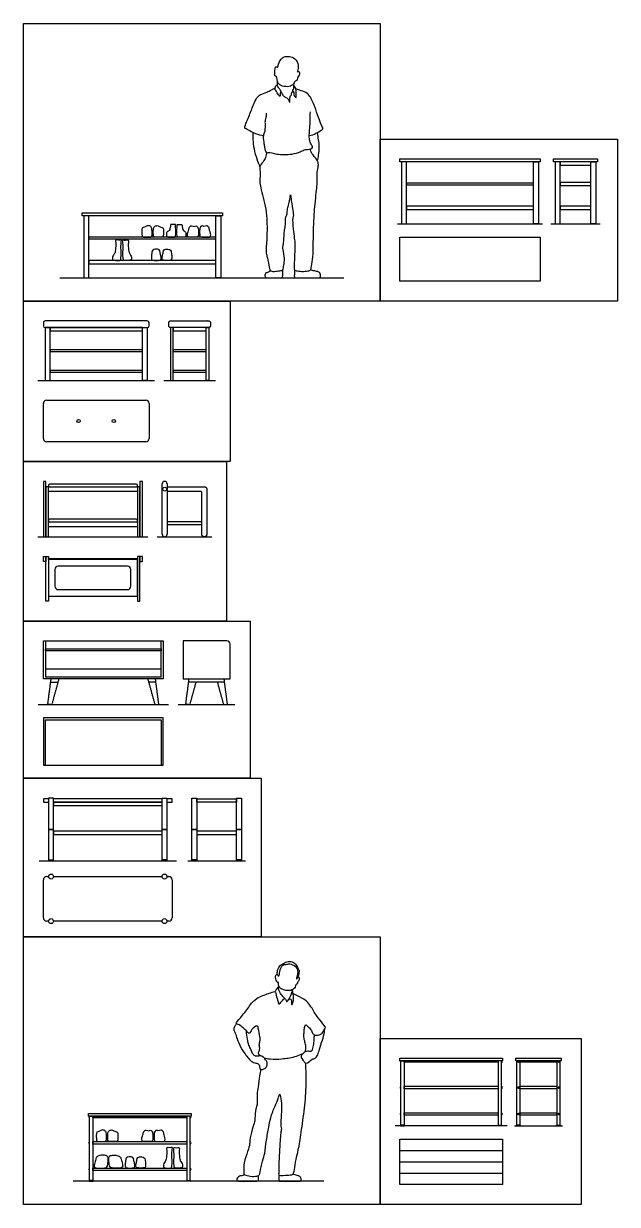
# Model space of a CAD drawing. Header units: millimetres. Extents: x 0.2 to 10.8, y -0.4 to 9.9.
# Drawn here: x 6.24 to 10.81, y 0.07 to 9.15 of the extents above; entities that cross this region are included whole.
import ezdxf

# ---------------------------------------------------------------- set-up
doc = ezdxf.new("R2010")
doc.units = ezdxf.units.MM
for name, color, linetype, true_color in [('AG-DETAIL-DIAGRAM', 7, 'Continuous', 0xccff66), ('AG-DETAILS', 7, 'Continuous', 0x66ffff), ('AG-DIAGRAM', 7, 'Continuous', 0xfecc66), ('AG-FURNITURE', 7, 'Continuous', 0x66ccff), ('AG-OBJECTS', 7, 'Continuous', 0xcc66ff), ('AG-PEOPLE', 7, 'Continuous', 0xfc6666), ('X-VPRT', 6, 'Continuous', 0xff00ff)]:
    doc.layers.add(name, color=color, linetype=linetype, true_color=true_color)

msp = doc.modelspace()

# ---------------------------------------------------------------- linework, layer by layer
at = {"layer": 'AG-DETAIL-DIAGRAM'}
for centre, start, end in [((6.5024, 4.95), 90, 180), ((7.0358, 4.95), 0, 90), ((6.5024, 4.8199), 180, 270), ((7.0358, 4.8199), 270, 0)]:
    msp.add_arc(centre, 0.0254, start, end, dxfattribs=at)
for points in [[(6.477, 4.95), (6.477, 4.8849), (6.477, 4.8199)], [(7.0358, 4.9754), (6.7691, 4.9754), (6.5024, 4.9754)], [(7.0612, 4.8199), (7.0612, 4.8849), (7.0612, 4.95)], [(6.5024, 4.7945), (6.7691, 4.7945), (7.0358, 4.7945)]]:
    msp.add_open_spline(points, degree=2, dxfattribs=at)
at = {"layer": 'AG-DETAILS'}
for points in [[(6.3881, 5.2009), (6.4071, 5.2009), (6.4071, 5.6263), (6.3881, 5.6263)], [(7.131, 5.2009), (7.1501, 5.2009), (7.1501, 5.6263), (7.131, 5.6263)]]:
    msp.add_lwpolyline(points, close=True, dxfattribs=at)
for points in [[(6.404, 4.4008), (7.2942, 4.4008)], [(6.404, 4.1849), (7.2942, 4.1849)], [(9.1313, 0.4824), (9.9213, 0.4824)], [(9.1313, 0.3949), (9.9213, 0.3949)], [(9.1313, 0.3074), (9.9213, 0.3074)]]:
    msp.add_lwpolyline(points, dxfattribs=at)
for centre, radius in [((6.659, 6.0911), 0.0127), ((6.93, 6.0911), 0.0127), ((10.043, 1.1661), 0.00635), ((10.3528, 1.1661), 0.00635), ((10.043, 0.9661), 0.00635), ((10.3528, 0.9661), 0.00635), ((10.043, 0.7629), 0.00635), ((10.3528, 0.7629), 0.00635)]:
    msp.add_circle(centre, radius, dxfattribs=at)
for centre, start, end in [((6.4362, 5.5962), 90, 180), ((7.102, 5.5962), 0, 90), ((6.4362, 5.3264), 90, 180), ((7.102, 5.3264), 0, 90)]:
    msp.add_arc(centre, 0.01, start, end, dxfattribs=at)
for points in [[(6.4262, 5.5962), (6.4262, 5.5911), (6.4262, 5.5861)], [(7.102, 5.6062), (6.7691, 5.6062), (6.4362, 5.6062)], [(7.112, 5.5861), (7.112, 5.5911), (7.112, 5.5962)], [(6.4262, 5.3264), (6.4262, 5.3214), (6.4262, 5.3164)], [(7.102, 5.3365), (6.7691, 5.3365), (6.4362, 5.3365)], [(7.112, 5.3164), (7.112, 5.3214), (7.112, 5.3264)]]:
    msp.add_open_spline(points, degree=2, dxfattribs=at)
at = {"layer": 'AG-DIAGRAM'}
for p, q in [((6.5151, 7.1909), (8.6995, 7.1909)), ((8.5471, 0.2453), (6.6167, 0.2453))]:
    msp.add_line(p, q, dxfattribs=at)
for points in [[(9.1125, 7.6071), (10.2301, 7.6071)], [(10.2924, 7.6071), (10.6734, 7.6071)], [(6.3453, 6.4035), (7.2437, 6.4035)], [(7.3148, 6.4035), (7.7118, 6.4035)], [(6.3455, 5.2009), (7.1927, 5.2009)], [(7.2642, 5.2009), (7.6837, 5.2009)], [(6.3471, 3.9105), (7.3511, 3.9105)], [(7.4262, 3.9105), (7.862, 3.9105)], [(6.3547, 2.7091), (7.4121, 2.7091)], [(7.5007, 2.7091), (7.9425, 2.7091)], [(9.9581, 0.6708), (9.0945, 0.6708)], [(10.0137, 0.6708), (10.382, 0.6708)]]:
    msp.add_lwpolyline(points, dxfattribs=at)
at = {"layer": 'AG-FURNITURE'}
for p, q in [((7.4625, 4.4008), (7.4625, 4.1087)), ((7.4625, 4.1087), (7.8257, 4.1087)), ((7.7825, 4.0821), (7.5058, 4.0821)), ((6.4659, 2.5885), (7.3009, 2.5885)), ((7.3009, 2.2456), (6.4659, 2.2456))]:
    msp.add_line(p, q, dxfattribs=at)
for points in [[(9.1313, 8.1071), (10.2113, 8.1071), (10.2113, 8.0849), (9.1313, 8.0849)], [(9.144, 7.6071), (9.1821, 7.6071), (9.1821, 8.0849), (9.144, 8.0849)], [(10.1986, 7.6071), (10.1605, 7.6071), (10.1605, 8.0849), (10.1986, 8.0849)], [(10.3129, 8.1071), (10.6529, 8.1071), (10.6529, 8.0849), (10.3129, 8.0849)], [(10.3256, 7.6071), (10.3637, 7.6071), (10.3637, 8.0849), (10.3256, 8.0849)], [(10.3637, 8.0595), (10.6021, 8.0595), (10.6021, 8.0849), (10.3637, 8.0849)], [(10.6402, 7.6071), (10.6021, 7.6071), (10.6021, 8.0849), (10.6402, 8.0849)], [(9.1821, 7.9071), (10.1605, 7.9071), (10.1605, 7.9198), (9.1821, 7.9198)], [(10.3637, 7.9008), (10.6021, 7.9008), (10.6021, 7.9262), (10.3637, 7.9262)], [(9.1821, 7.7166), (10.1605, 7.7166), (10.1605, 7.742), (9.1821, 7.742)], [(10.3637, 7.7166), (10.6021, 7.7166), (10.6021, 7.742), (10.3637, 7.742)], [(6.6863, 7.6909), (7.7663, 7.6909), (7.7663, 7.6687), (6.6863, 7.6687)], [(6.699, 7.1909), (6.7371, 7.1909), (6.7371, 7.6687), (6.699, 7.6687)], [(7.7536, 7.1909), (7.7155, 7.1909), (7.7155, 7.6687), (7.7536, 7.6687)], [(6.7371, 7.4909), (7.7155, 7.4909), (7.7155, 7.5036), (6.7371, 7.5036)], [(9.1313, 7.5055), (10.2113, 7.5055), (10.2113, 7.1655), (9.1313, 7.1655)], [(6.7371, 7.3004), (7.7155, 7.3004), (7.7155, 7.3258), (6.7371, 7.3258)], [(6.4012, 6.4035), (6.4393, 6.4035), (6.4393, 6.8099), (6.4012, 6.8099)], [(6.4393, 6.8099), (6.4393, 6.7845), (7.1497, 6.7845), (7.1497, 6.8099)], [(7.1878, 6.4035), (7.1497, 6.4035), (7.1497, 6.8099), (7.1878, 6.8099)], [(7.3664, 6.4035), (7.3855, 6.4035), (7.3855, 6.8099), (7.3664, 6.8099)], [(7.3855, 6.8099), (7.3855, 6.7845), (7.6412, 6.7845), (7.6412, 6.8099)], [(7.6602, 6.4035), (7.6412, 6.4035), (7.6412, 6.8099), (7.6602, 6.8099)], [(6.4393, 6.6264), (7.1497, 6.6264), (7.1497, 6.6391), (6.4393, 6.6391)], [(7.3855, 6.6264), (7.6412, 6.6264), (7.6412, 6.6391), (7.3855, 6.6391)], [(6.4393, 6.4677), (7.1497, 6.4677), (7.1497, 6.4804), (6.4393, 6.4804)], [(7.3855, 6.4677), (7.6412, 6.4677), (7.6412, 6.4804), (7.3855, 6.4804)], [(6.4071, 5.2009), (6.4262, 5.2009), (6.4262, 5.5861), (6.4071, 5.5861)], [(7.112, 5.5861), (7.112, 5.548), (6.4262, 5.548), (6.4262, 5.5861)], [(7.112, 5.2009), (7.131, 5.2009), (7.131, 5.5861), (7.112, 5.5861)], [(7.112, 5.3164), (7.112, 5.2783), (6.4262, 5.2783), (6.4262, 5.3164)], [(7.6073, 5.2941), (7.6073, 5.3164), (7.3406, 5.3164), (7.3406, 5.2941)], [(6.3881, 5.0104), (6.3881, 5.0485), (6.4071, 5.0485), (6.4071, 5.0104)], [(6.4071, 5.0485), (6.4262, 5.0485), (6.4262, 4.7056), (6.4071, 4.7056)], [(6.4262, 5.0262), (6.4262, 5.0326), (7.112, 5.0326), (7.112, 5.0262)], [(6.4262, 4.7437), (7.112, 4.7437), (7.112, 5.0262), (6.4262, 5.0262)], [(7.131, 5.0485), (7.112, 5.0485), (7.112, 4.7056), (7.131, 4.7056)], [(7.1501, 5.0104), (7.1501, 5.0485), (7.131, 5.0485), (7.131, 5.0104)], [(7.3101, 4.4008), (7.3101, 4.1087), (7.2942, 4.1087), (6.404, 4.1087), (6.3881, 4.1087), (6.3881, 4.4008), (6.404, 4.4008), (6.404, 4.1245), (7.2942, 4.1245), (7.2942, 4.4008)], [(6.404, 4.3246), (6.404, 4.3404), (7.2942, 4.3404), (7.2942, 4.3246)], [(7.3101, 3.4457), (7.3101, 3.8089), (7.2942, 3.8089), (6.404, 3.8089), (6.3881, 3.8089), (6.3881, 3.4457), (6.404, 3.4457), (6.404, 3.7931), (7.2942, 3.7931), (7.2942, 3.4457)], [(6.4278, 2.9504), (6.4659, 2.9504), (6.4659, 3.1917), (6.4278, 3.1917)], [(7.339, 2.9504), (7.3009, 2.9504), (7.3009, 3.1917), (7.339, 3.1917)], [(7.5692, 2.9504), (7.5311, 2.9504), (7.5311, 3.1917), (7.5692, 3.1917)], [(7.5692, 3.16), (7.5692, 3.1854), (7.874, 3.1854), (7.874, 3.16)], [(7.9121, 2.9504), (7.874, 2.9504), (7.874, 3.1917), (7.9121, 3.1917)], [(6.4659, 3.16), (6.4659, 3.1346), (7.3009, 3.1346), (7.3009, 3.16)], [(6.4278, 2.7091), (6.4659, 2.7091), (6.4659, 2.9504), (6.4278, 2.9504)], [(6.4659, 2.9377), (6.4659, 2.9123), (7.3009, 2.9123), (7.3009, 2.9377)], [(7.339, 2.7091), (7.3009, 2.7091), (7.3009, 2.9504), (7.339, 2.9504)], [(7.5692, 2.7091), (7.5311, 2.7091), (7.5311, 2.9504), (7.5692, 2.9504)], [(7.5692, 2.9377), (7.5692, 2.9123), (7.874, 2.9123), (7.874, 2.9377)], [(7.9121, 2.7091), (7.874, 2.7091), (7.874, 2.9504), (7.9121, 2.9504)], [(9.1313, 1.1915), (9.9213, 1.1915), (9.9213, 1.1725), (9.1313, 1.1725)], [(10.0229, 1.1915), (10.3729, 1.1915), (10.3729, 1.1725), (10.0229, 1.1725)], [(9.1387, 1.1725), (9.1641, 1.1725), (9.1641, 0.6772), (9.1387, 0.6772)], [(9.8885, 1.1598), (9.1641, 1.1598), (9.1641, 1.1725), (9.8885, 1.1725)], [(9.9139, 1.1725), (9.8885, 1.1725), (9.8885, 0.6772), (9.9139, 0.6772)], [(10.0303, 1.1725), (10.0557, 1.1725), (10.0557, 0.6772), (10.0303, 0.6772)], [(10.3401, 1.1598), (10.0557, 1.1598), (10.0557, 1.1725), (10.3401, 1.1725)], [(10.3655, 1.1725), (10.3401, 1.1725), (10.3401, 0.6772), (10.3655, 0.6772)], [(9.8885, 0.9566), (9.1641, 0.9566), (9.1641, 0.9756), (9.8885, 0.9756)], [(10.3401, 0.9566), (10.0557, 0.9566), (10.0557, 0.9756), (10.3401, 0.9756)], [(6.7359, 0.766), (7.5259, 0.766), (7.5259, 0.747), (6.7359, 0.747)], [(6.7433, 0.747), (6.7687, 0.747), (6.7687, 0.2517), (6.7433, 0.2517)], [(7.493, 0.7343), (6.7687, 0.7343), (6.7687, 0.747), (7.493, 0.747)], [(7.5184, 0.747), (7.493, 0.747), (7.493, 0.2517), (7.5184, 0.2517)], [(9.8885, 0.7534), (9.1641, 0.7534), (9.1641, 0.7724), (9.8885, 0.7724)], [(10.3401, 0.7534), (10.0557, 0.7534), (10.0557, 0.7724), (10.3401, 0.7724)], [(9.1356, 0.6708), (9.1673, 0.6708), (9.1673, 0.6772), (9.1356, 0.6772)], [(9.917, 0.6708), (9.8853, 0.6708), (9.8853, 0.6772), (9.917, 0.6772)], [(10.0272, 0.6708), (10.0589, 0.6708), (10.0589, 0.6772), (10.0272, 0.6772)], [(10.3686, 0.6708), (10.3369, 0.6708), (10.3369, 0.6772), (10.3686, 0.6772)], [(7.493, 0.5311), (6.7687, 0.5311), (6.7687, 0.5501), (7.493, 0.5501)], [(9.1313, 0.5699), (9.9213, 0.5699), (9.9213, 0.2199), (9.1313, 0.2199)], [(7.493, 0.3279), (6.7687, 0.3279), (6.7687, 0.3469), (7.493, 0.3469)], [(6.7401, 0.2453), (6.7719, 0.2453), (6.7719, 0.2517), (6.7401, 0.2517)], [(7.5216, 0.2453), (7.4898, 0.2453), (7.4898, 0.2517), (7.5216, 0.2517)]]:
    msp.add_lwpolyline(points, close=True, dxfattribs=at)
for points in [[(6.4262, 4.7437), (7.112, 4.7437)], [(6.4441, 4.0821), (6.4997, 4.0821)], [(7.2542, 4.0821), (7.1985, 4.0821)], [(6.404, 3.4457), (7.2942, 3.4457)], [(6.4278, 3.1854), (6.3881, 3.1854), (6.3881, 3.16), (6.4278, 3.16)], [(7.3009, 3.1854), (6.4659, 3.1854)], [(7.339, 3.16), (7.3787, 3.16), (7.3787, 3.1854), (7.339, 3.1854)], [(6.4659, 3.16), (7.3009, 3.16)], [(6.4278, 2.7169), (6.4659, 2.7169)], [(7.339, 2.7169), (7.3009, 2.7169)], [(7.5692, 2.7169), (7.5311, 2.7169)], [(7.9121, 2.7169), (7.874, 2.7169)]]:
    msp.add_lwpolyline(points, dxfattribs=at)
for centre, radius in [((7.3215, 5.5671), 0.0143), ((6.4469, 2.5885), 0.0191), ((7.3199, 2.5885), 0.0191), ((6.4469, 2.2456), 0.0191), ((7.3199, 2.2456), 0.0191)]:
    msp.add_circle(centre, radius, dxfattribs=at)
for centre, radius, start, end in [((6.4012, 6.8476), 0.0131, 90, 180), ((6.4012, 6.8231), 0.0131, 180, 270), ((7.1878, 6.8476), 0.0131, 0, 90), ((7.1878, 6.8231), 0.0131, 270, 0), ((6.4135, 6.2257), 0.0254, 90, 180), ((7.1755, 6.2257), 0.0254, 0, 90), ((6.4135, 5.9565), 0.0254, 180, 270), ((7.1755, 5.9565), 0.0254, 270, 0), ((7.3215, 5.6073), 0.0191, 90, 180), ((7.3215, 5.6073), 0.0191, 0, 90), ((7.3215, 5.2199), 0.0191, 180, 270), ((7.3215, 5.2199), 0.0191, 270, 0), ((7.8003, 4.3754), 0.0254, 0, 90), ((6.4293, 3.9173), 0.00675, 172.55225, 270), ((6.4472, 3.9173), 0.00675, 270, 344.57184), ((7.251, 3.9173), 0.00675, 195.42816, 270), ((7.2689, 3.9173), 0.00675, 270, 7.44775), ((7.491, 3.9173), 0.00675, 172.55225, 270), ((7.5089, 3.9173), 0.00675, 270, 344.57184), ((7.7794, 3.9173), 0.00675, 195.42816, 270), ((7.7972, 3.9173), 0.00675, 270, 7.44775), ((6.4135, 2.5631), 0.0254, 90, 180), ((7.3533, 2.5631), 0.0254, 360, 90), ((6.4135, 2.271), 0.0254, 180, 270), ((7.3533, 2.271), 0.0254, 270, 360), ((9.1387, 1.1661), 0.00635, 90, 270), ((9.9139, 1.1661), 0.00635, 270, 90), ((9.1387, 0.9661), 0.00635, 90, 270), ((9.9139, 0.9661), 0.00635, 270, 90), ((6.7433, 0.7406), 0.00635, 90, 270), ((7.5184, 0.7406), 0.00635, 270, 90), ((9.1387, 0.7629), 0.00635, 90, 270), ((9.9139, 0.7629), 0.00635, 270, 90), ((6.7433, 0.5406), 0.00635, 90, 270), ((7.5184, 0.5406), 0.00635, 270, 90), ((6.7433, 0.3374), 0.00635, 90, 270), ((7.5184, 0.3374), 0.00635, 270, 90)]:
    msp.add_arc(centre, radius, start, end, dxfattribs=at)
for points in [[(6.3881, 6.8476), (6.3881, 6.8353), (6.3881, 6.8231)], [(7.1878, 6.8607), (6.7945, 6.8607), (6.4012, 6.8607)], [(6.4012, 6.8099), (6.7945, 6.8099), (7.1878, 6.8099)], [(7.2009, 6.8231), (7.2009, 6.8353), (7.2009, 6.8476)], [(6.3881, 5.9565), (6.3881, 6.0911), (6.3881, 6.2257)], [(6.4135, 6.2511), (6.7945, 6.2511), (7.1755, 6.2511)], [(7.2009, 6.2257), (7.2009, 6.0911), (7.2009, 5.9565)], [(7.1755, 5.9311), (6.7945, 5.9311), (6.4135, 5.9311)], [(7.3025, 5.2199), (7.3025, 5.4136), (7.3025, 5.6073)], [(7.3406, 5.6073), (7.3406, 5.4136), (7.3406, 5.2199)], [(7.8003, 4.4008), (7.6314, 4.4008), (7.4625, 4.4008)], [(7.8257, 4.1087), (7.8257, 4.242), (7.8257, 4.3754)], [(6.4226, 3.9182), (6.4351, 4.0134), (6.4475, 4.1087)], [(6.507, 4.1087), (6.4803, 4.0121), (6.4537, 3.9155)], [(7.1912, 4.1087), (7.2179, 4.0121), (7.2445, 3.9155)], [(7.2756, 3.9182), (7.2631, 4.0134), (7.2507, 4.1087)], [(7.4843, 3.9182), (7.4968, 4.0134), (7.5092, 4.1087)], [(7.8039, 3.9182), (7.7915, 4.0134), (7.779, 4.1087)], [(7.5614, 4.0821), (7.5384, 3.9988), (7.5154, 3.9155)], [(7.7269, 4.0821), (7.7499, 3.9988), (7.7729, 3.9155)], [(6.4472, 3.9105), (6.4382, 3.9105), (6.4293, 3.9105)], [(7.251, 3.9105), (7.26, 3.9105), (7.2689, 3.9105)], [(7.5089, 3.9105), (7.5, 3.9105), (7.491, 3.9105)], [(7.7794, 3.9105), (7.7883, 3.9105), (7.7972, 3.9105)], [(6.3881, 2.271), (6.3881, 2.417), (6.3881, 2.5631)], [(6.4135, 2.5885), (6.4207, 2.5885), (6.4278, 2.5885)], [(7.339, 2.5885), (7.3461, 2.5885), (7.3533, 2.5885)], [(7.3787, 2.5631), (7.3787, 2.417), (7.3787, 2.271)], [(6.4278, 2.2456), (6.4207, 2.2456), (6.4135, 2.2456)], [(7.3533, 2.2456), (7.3461, 2.2456), (7.339, 2.2456)]]:
    msp.add_open_spline(points, degree=2, dxfattribs=at)
for points, weights, knots in [([(7.3533, 6.8231), (7.3533, 6.8099), (7.3664, 6.8099), (7.5133, 6.8099), (7.6602, 6.8099), (7.6733, 6.8099), (7.6733, 6.8231), (7.6733, 6.8353), (7.6733, 6.8476), (7.6733, 6.8607), (7.6602, 6.8607), (7.5133, 6.8607), (7.3664, 6.8607), (7.3533, 6.8607), (7.3533, 6.8476), (7.3533, 6.8353), (7.3533, 6.8231)], [1, 0.707106781187, 1, 1, 1, 0.707106781187, 1, 1, 1, 0.707106781187, 1, 1, 1, 0.707106781187, 1, 1, 1], [0, 0, 0, 0.067613, 0.067613, 2.606538, 2.606538, 2.674151, 2.674151, 2.75473, 2.75473, 2.822343, 2.822343, 5.361268, 5.361268, 5.428881, 5.428881, 5.50946, 5.50946, 5.50946]), ([(7.3406, 5.5861), (7.4835, 5.5861), (7.6263, 5.5861), (7.6454, 5.5861), (7.6454, 5.5671), (7.6454, 5.384), (7.6454, 5.2199), (7.6454, 5.2009), (7.6263, 5.2009), (7.6073, 5.2009), (7.6073, 5.2199), (7.6073, 5.3744), (7.6073, 5.548), (7.4739, 5.548), (7.3406, 5.548)], [1, 1, 1, 0.707106781187, 1, 1, 1, 0.707106781187, 1, 0.707106781187, 1, 1, 1, 1, 1], [4.64393, 4.64393, 4.64393, 5.58143, 5.58143, 5.679605, 5.679605, 6.881133, 6.881133, 6.979308, 6.979308, 7.077483, 7.077483, 8.216511, 8.216511, 9.091511, 9.091511, 9.091511])]:
    msp.add_rational_spline(points, weights, degree=2, knots=knots, dxfattribs=at)
at = {"layer": 'AG-OBJECTS'}
for points, knots in [([(7.1893, 7.5038), (7.1809, 7.5036), (7.1629, 7.5031), (7.1481, 7.5065), (7.1462, 7.527), (7.1432, 7.5806), (7.1665, 7.5807), (7.1868, 7.5957), (7.2137, 7.5917), (7.2253, 7.5701), (7.2237, 7.5364), (7.2252, 7.5057), (7.2059, 7.5039), (7.196, 7.5039), (7.1893, 7.5038)], [0, 0, 0, 0, 0.297284, 0.49851, 0.7518, 1.149737, 1.387087, 1.671774, 1.95008, 2.216331, 2.557422, 2.85254, 3.070561, 3.310923, 3.310923, 3.310923, 3.310923]), ([(7.2689, 7.5038), (7.2773, 7.5036), (7.2953, 7.5031), (7.3101, 7.5065), (7.312, 7.527), (7.315, 7.5806), (7.2917, 7.5807), (7.2714, 7.5957), (7.2445, 7.5917), (7.2329, 7.5701), (7.2345, 7.5364), (7.233, 7.5057), (7.2523, 7.5039), (7.2622, 7.5039), (7.2689, 7.5038)], [0, 0, 0, 0, 0.297284, 0.49851, 0.7518, 1.149737, 1.387087, 1.671774, 1.95008, 2.216331, 2.557422, 2.85254, 3.070561, 3.310923, 3.310923, 3.310923, 3.310923]), ([(7.3569, 7.5041), (7.3525, 7.5045), (7.3464, 7.5056), (7.3359, 7.5091), (7.3366, 7.528), (7.3359, 7.5457), (7.3524, 7.5507), (7.3616, 7.5638), (7.3661, 7.5903), (7.3669, 7.6044), (7.3844, 7.6016), (7.407, 7.6048), (7.4037, 7.5881), (7.4072, 7.5648), (7.4074, 7.5256), (7.4043, 7.5075), (7.3977, 7.5049), (7.3795, 7.5038), (7.3632, 7.5036), (7.3569, 7.5041)], [0, 0, 0, 0, 0.189715, 0.359035, 0.599347, 0.830784, 1.047055, 1.274283, 1.574305, 1.762888, 1.989035, 2.238663, 2.431547, 2.718359, 3.08475, 3.315811, 3.450101, 3.694505, 3.969845, 3.969845, 3.969845, 3.969845]), ([(7.4648, 7.5041), (7.4692, 7.5045), (7.4753, 7.5056), (7.4858, 7.5091), (7.4851, 7.528), (7.4858, 7.5457), (7.4693, 7.5507), (7.4601, 7.5638), (7.4556, 7.5903), (7.4548, 7.6044), (7.4373, 7.6016), (7.4147, 7.6048), (7.418, 7.5881), (7.4145, 7.5648), (7.4143, 7.5256), (7.4174, 7.5075), (7.424, 7.5049), (7.4422, 7.5038), (7.4585, 7.5036), (7.4648, 7.5041)], [0, 0, 0, 0, 0.189715, 0.359035, 0.599347, 0.830784, 1.047055, 1.274283, 1.574305, 1.762888, 1.989035, 2.238663, 2.431547, 2.718359, 3.08475, 3.315811, 3.450101, 3.694505, 3.969845, 3.969845, 3.969845, 3.969845]), ([(7.5611, 7.5922), (7.557, 7.5919), (7.549, 7.5827), (7.5294, 7.5964), (7.5076, 7.5821), (7.5064, 7.5545), (7.4956, 7.5359), (7.4972, 7.5117), (7.5007, 7.5056), (7.5183, 7.5031), (7.5803, 7.5032), (7.5801, 7.5193), (7.5839, 7.5561), (7.5774, 7.5828), (7.5656, 7.5926), (7.5611, 7.5922)], [0, 0, 0, 0, 0.208348, 0.462665, 0.726203, 1.019003, 1.290891, 1.562875, 1.695605, 1.937561, 2.376009, 2.604625, 2.932969, 3.235458, 3.465838, 3.465838, 3.465838, 3.465838]), ([(7.6111, 7.5922), (7.6152, 7.5919), (7.6233, 7.5827), (7.6428, 7.5964), (7.6646, 7.5821), (7.6658, 7.5545), (7.6766, 7.5359), (7.675, 7.5117), (7.6715, 7.5056), (7.6539, 7.5031), (7.592, 7.5032), (7.5921, 7.5193), (7.5883, 7.5561), (7.5949, 7.5828), (7.6066, 7.5926), (7.6111, 7.5922)], [0, 0, 0, 0, 0.208348, 0.462665, 0.726203, 1.019003, 1.290891, 1.562875, 1.695605, 1.937561, 2.376009, 2.604625, 2.932969, 3.235458, 3.465838, 3.465838, 3.465838, 3.465838]), ([(6.9241, 7.3293), (6.9196, 7.3321), (6.9204, 7.3426), (6.919, 7.3612), (6.9368, 7.3751), (6.9437, 7.4076), (6.9463, 7.4604), (6.9417, 7.4844), (6.9579, 7.4828), (6.9755, 7.4817), (6.9906, 7.4862), (6.9863, 7.4654), (6.9838, 7.4234), (6.9877, 7.3608), (6.9838, 7.3415), (6.9825, 7.3256), (6.9664, 7.3266), (6.9318, 7.3245), (6.9241, 7.3293)], [0, 0, 0, 0, 0.220321, 0.461746, 0.715289, 1.04477, 1.472819, 1.719324, 1.914559, 2.169182, 2.357923, 2.573721, 2.962165, 3.416976, 3.67417, 3.87105, 4.089755, 4.462537, 4.462537, 4.462537, 4.462537]), ([(7.0623, 7.3293), (7.0668, 7.3321), (7.066, 7.3426), (7.0674, 7.3612), (7.0497, 7.3751), (7.0427, 7.4076), (7.0401, 7.4604), (7.0447, 7.4844), (7.0285, 7.4828), (7.0109, 7.4817), (6.9958, 7.4862), (7.0001, 7.4654), (7.0026, 7.4234), (6.9987, 7.3608), (7.0026, 7.3415), (7.0039, 7.3256), (7.02, 7.3266), (7.0546, 7.3245), (7.0623, 7.3293)], [0, 0, 0, 0, 0.220321, 0.461746, 0.715289, 1.04477, 1.472819, 1.719324, 1.914559, 2.169182, 2.357923, 2.573721, 2.962165, 3.416976, 3.67417, 3.87105, 4.089755, 4.462537, 4.462537, 4.462537, 4.462537]), ([(7.2235, 7.3292), (7.2217, 7.3316), (7.2184, 7.3438), (7.2213, 7.3696), (7.2248, 7.4092), (7.2486, 7.4129), (7.2851, 7.4125), (7.2842, 7.3856), (7.2932, 7.3629), (7.2963, 7.3309), (7.2843, 7.3262), (7.2586, 7.3261), (7.2343, 7.3259), (7.2235, 7.3292)], [0, 0, 0, 0, 0.218717, 0.537251, 0.893321, 1.168593, 1.501415, 1.773895, 2.085069, 2.404451, 2.590412, 2.90156, 3.226921, 3.226921, 3.226921, 3.226921]), ([(7.3726, 7.3292), (7.3744, 7.3316), (7.3777, 7.3438), (7.3748, 7.3696), (7.3713, 7.4092), (7.3475, 7.4129), (7.311, 7.4125), (7.3118, 7.3856), (7.3029, 7.3629), (7.2998, 7.3309), (7.3118, 7.3262), (7.3375, 7.3261), (7.3618, 7.3259), (7.3726, 7.3292)], [0, 0, 0, 0, 0.218717, 0.537251, 0.893321, 1.168593, 1.501415, 1.773895, 2.085069, 2.404451, 2.590412, 2.90156, 3.226921, 3.226921, 3.226921, 3.226921]), ([(6.8384, 0.5501), (6.8301, 0.55), (6.812, 0.5494), (6.7972, 0.5529), (6.7954, 0.5734), (6.7924, 0.6269), (6.8156, 0.627), (6.836, 0.6421), (6.8628, 0.638), (6.8744, 0.6164), (6.8729, 0.5828), (6.8743, 0.5521), (6.855, 0.5502), (6.8452, 0.5502), (6.8384, 0.5501)], [0, 0, 0, 0, 0.297284, 0.49851, 0.7518, 1.149737, 1.387087, 1.671774, 1.95008, 2.216331, 2.557422, 2.85254, 3.070561, 3.310923, 3.310923, 3.310923, 3.310923]), ([(6.9181, 0.5501), (6.9264, 0.55), (6.9444, 0.5494), (6.9593, 0.5529), (6.9611, 0.5734), (6.9641, 0.6269), (6.9408, 0.627), (6.9205, 0.6421), (6.8937, 0.638), (6.8821, 0.6164), (6.8836, 0.5828), (6.8822, 0.5521), (6.9015, 0.5502), (6.9113, 0.5502), (6.9181, 0.5501)], [0, 0, 0, 0, 0.297284, 0.49851, 0.7518, 1.149737, 1.387087, 1.671774, 1.95008, 2.216331, 2.557422, 2.85254, 3.070561, 3.310923, 3.310923, 3.310923, 3.310923]), ([(7.2102, 0.6386), (7.2062, 0.6382), (7.1981, 0.629), (7.1785, 0.6427), (7.1567, 0.6285), (7.1555, 0.6008), (7.1447, 0.5822), (7.1463, 0.558), (7.1498, 0.552), (7.1675, 0.5495), (7.2294, 0.5495), (7.2292, 0.5656), (7.233, 0.6024), (7.2265, 0.6292), (7.2148, 0.639), (7.2102, 0.6386)], [0, 0, 0, 0, 0.208348, 0.462665, 0.726203, 1.019003, 1.290891, 1.562875, 1.695605, 1.937561, 2.376009, 2.604625, 2.932969, 3.235458, 3.465838, 3.465838, 3.465838, 3.465838]), ([(7.2602, 0.6386), (7.2643, 0.6382), (7.2724, 0.629), (7.2919, 0.6427), (7.3137, 0.6285), (7.315, 0.6008), (7.3258, 0.5822), (7.3241, 0.558), (7.3207, 0.552), (7.303, 0.5495), (7.2411, 0.5495), (7.2413, 0.5656), (7.2374, 0.6024), (7.244, 0.6292), (7.2557, 0.639), (7.2602, 0.6386)], [0, 0, 0, 0, 0.208348, 0.462665, 0.726203, 1.019003, 1.290891, 1.562875, 1.695605, 1.937561, 2.376009, 2.604625, 2.932969, 3.235458, 3.465838, 3.465838, 3.465838, 3.465838]), ([(7.3162, 0.3504), (7.3117, 0.3532), (7.3125, 0.3637), (7.3112, 0.3823), (7.3289, 0.3962), (7.3358, 0.4287), (7.3385, 0.4815), (7.3338, 0.5055), (7.35, 0.5038), (7.3676, 0.5028), (7.3827, 0.5073), (7.3785, 0.4865), (7.3759, 0.4445), (7.3798, 0.3819), (7.3759, 0.3626), (7.3746, 0.3467), (7.3585, 0.3477), (7.3239, 0.3455), (7.3162, 0.3504)], [0, 0, 0, 0, 0.220321, 0.461746, 0.715289, 1.04477, 1.472819, 1.719324, 1.914559, 2.169182, 2.357923, 2.573721, 2.962165, 3.416976, 3.67417, 3.87105, 4.089755, 4.462537, 4.462537, 4.462537, 4.462537]), ([(7.4544, 0.3504), (7.4589, 0.3532), (7.4581, 0.3637), (7.4595, 0.3823), (7.4418, 0.3962), (7.4348, 0.4287), (7.4322, 0.4815), (7.4369, 0.5055), (7.4206, 0.5038), (7.403, 0.5028), (7.3879, 0.5073), (7.3922, 0.4865), (7.3948, 0.4445), (7.3908, 0.3819), (7.3947, 0.3626), (7.396, 0.3467), (7.4121, 0.3477), (7.4467, 0.3455), (7.4544, 0.3504)], [0, 0, 0, 0, 0.220321, 0.461746, 0.715289, 1.04477, 1.472819, 1.719324, 1.914559, 2.169182, 2.357923, 2.573721, 2.962165, 3.416976, 3.67417, 3.87105, 4.089755, 4.462537, 4.462537, 4.462537, 4.462537]), ([(6.8327, 0.3469), (6.8215, 0.3469), (6.8046, 0.3459), (6.777, 0.3482), (6.7804, 0.3792), (6.7904, 0.4144), (6.7977, 0.4362), (6.8324, 0.4487), (6.8654, 0.4469), (6.8882, 0.4345), (6.8863, 0.4074), (6.8833, 0.3635), (6.8704, 0.3461), (6.845, 0.347), (6.8327, 0.3469)], [0, 0, 0, 0, 0.314391, 0.579933, 0.850583, 1.204174, 1.470046, 1.803037, 2.136939, 2.402661, 2.690862, 3.070928, 3.317856, 3.661311, 3.661311, 3.661311, 3.661311]), ([(6.9447, 0.3469), (6.9559, 0.3469), (6.9727, 0.3459), (7.0004, 0.3482), (6.9969, 0.3792), (6.987, 0.4144), (6.9796, 0.4362), (6.945, 0.4487), (6.912, 0.4469), (6.8892, 0.4345), (6.891, 0.4074), (6.8941, 0.3635), (6.907, 0.3461), (6.9324, 0.347), (6.9447, 0.3469)], [0, 0, 0, 0, 0.314391, 0.579933, 0.850583, 1.204174, 1.470046, 1.803037, 2.136939, 2.402661, 2.690862, 3.070928, 3.317856, 3.661311, 3.661311, 3.661311, 3.661311]), ([(7.0212, 0.3503), (7.0194, 0.3527), (7.0161, 0.3649), (7.019, 0.3907), (7.0225, 0.4303), (7.0463, 0.434), (7.0828, 0.4336), (7.082, 0.4067), (7.0909, 0.384), (7.094, 0.352), (7.082, 0.3473), (7.0563, 0.3472), (7.032, 0.347), (7.0212, 0.3503)], [0, 0, 0, 0, 0.218717, 0.537251, 0.893321, 1.168593, 1.501415, 1.773895, 2.085069, 2.404451, 2.590412, 2.90156, 3.226921, 3.226921, 3.226921, 3.226921]), ([(7.1703, 0.3503), (7.1721, 0.3527), (7.1754, 0.3649), (7.1725, 0.3907), (7.169, 0.4303), (7.1452, 0.434), (7.1087, 0.4336), (7.1096, 0.4067), (7.1006, 0.384), (7.0975, 0.352), (7.1095, 0.3473), (7.1352, 0.3472), (7.1595, 0.347), (7.1703, 0.3503)], [0, 0, 0, 0, 0.218717, 0.537251, 0.893321, 1.168593, 1.501415, 1.773895, 2.085069, 2.404451, 2.590412, 2.90156, 3.226921, 3.226921, 3.226921, 3.226921])]:
    msp.add_open_spline(points, degree=3, knots=knots, dxfattribs=at)
at = {"layer": 'AG-PEOPLE'}
for points, knots in [([(8.1818, 8.7365), (8.184, 8.736), (8.1847, 8.7154), (8.1979, 8.6787), (8.2287, 8.6652), (8.2798, 8.6568), (8.3149, 8.6797), (8.3238, 8.7077), (8.3338, 8.7037), (8.3437, 8.7167), (8.3444, 8.7364), (8.358, 8.7491), (8.3613, 8.7698), (8.3549, 8.7791), (8.3463, 8.7765), (8.3416, 8.7762), (8.3483, 8.7945), (8.351, 8.8421), (8.3165, 8.8892), (8.2705, 8.8976), (8.2219, 8.8904), (8.1957, 8.838), (8.1927, 8.8106), (8.1873, 8.8113), (8.1816, 8.8158), (8.1702, 8.8125), (8.1702, 8.7858), (8.169, 8.7628), (8.1679, 8.7435), (8.1818, 8.7365)], [0, 0, 0, 0, 0.253656, 0.627697, 0.964788, 1.385768, 1.764364, 2.058015, 2.214074, 2.435526, 2.697813, 2.95136, 3.215628, 3.394966, 3.564081, 3.658701, 3.887064, 4.301331, 4.739766, 5.136307, 5.535774, 5.986118, 6.274447, 6.378277, 6.534362, 6.707842, 6.999637, 7.304821, 7.590939, 7.590939, 7.590939, 7.590939]), ([(8.0808, 8.284), (8.0608, 8.2876), (8.0261, 8.2939), (7.9437, 8.3388), (7.9352, 8.3463), (7.9439, 8.3742), (7.98, 8.4552), (8.0087, 8.5388), (8.0353, 8.5855), (8.0674, 8.6067), (8.1192, 8.6237), (8.1429, 8.6387), (8.1615, 8.6463), (8.1704, 8.6498)], [0, 0, 0, 0, 0.446861, 0.986792, 1.154562, 1.431958, 1.979748, 2.532045, 2.93789, 3.290153, 3.708953, 4.016164, 4.323087, 4.323087, 4.323087, 4.323087]), ([(8.2841, 8.5389), (8.2818, 8.5502), (8.2715, 8.5733), (8.2436, 8.5802), (8.2297, 8.6016), (8.2168, 8.6286), (8.208, 8.6097), (8.2109, 8.5754), (8.1909, 8.6103), (8.1715, 8.6365), (8.1691, 8.654), (8.1781, 8.6674), (8.1829, 8.6743), (8.1895, 8.6776)], [0, 0, 0, 0, 0.33663, 0.629105, 0.926331, 1.192871, 1.406181, 1.677658, 1.964162, 2.312499, 2.538853, 2.761315, 2.966527, 2.966527, 2.966527, 2.966527]), ([(8.2189, 8.6204), (8.2168, 8.6257), (8.2126, 8.636), (8.1964, 8.6556), (8.1883, 8.6685), (8.1898, 8.6775), (8.19, 8.689), (8.1902, 8.7024)], [0, 0, 0, 0, 0.269955, 0.602899, 0.852069, 1.047767, 1.310652, 1.310652, 1.310652, 1.310652]), ([(8.2841, 8.5389), (8.2833, 8.5496), (8.2847, 8.5696), (8.2891, 8.5927), (8.2975, 8.5974), (8.3046, 8.6367), (8.3177, 8.6157), (8.3116, 8.5945), (8.3375, 8.5699), (8.3313, 8.6073), (8.3373, 8.6326), (8.3241, 8.6599), (8.3154, 8.6708)], [0, 0, 0, 0, 0.324609, 0.586931, 0.771723, 1.081707, 1.280296, 1.563152, 1.820576, 2.101001, 2.411411, 2.781926, 2.781926, 2.781926, 2.781926]), ([(8.3052, 8.6257), (8.3063, 8.6291), (8.3083, 8.6361), (8.3157, 8.6491), (8.3155, 8.6711), (8.3151, 8.6812), (8.3146, 8.6864)], [0, 0, 0, 0, 0.1863259, 0.4052434, 0.6710114, 0.8971402, 0.8971402, 0.8971402, 0.8971402]), ([(8.4342, 8.2852), (8.4519, 8.2895), (8.4854, 8.3004), (8.5239, 8.3268), (8.5447, 8.3364), (8.5253, 8.3629), (8.4786, 8.5086), (8.4426, 8.5867), (8.4106, 8.6184), (8.3591, 8.635), (8.3399, 8.642), (8.33, 8.6452)], [0, 0, 0, 0, 0.423283, 0.817182, 1.048548, 1.326716, 2.043483, 2.586911, 2.957003, 3.36949, 3.689439, 3.689439, 3.689439, 3.689439]), ([(8.1022, 8.4569), (8.1028, 8.4492), (8.1044, 8.434), (8.091, 8.3926), (8.0959, 8.3672), (8.091, 8.3043), (8.0745, 8.278), (8.0864, 8.2218), (8.0889, 8.2003), (8.1005, 8.1438), (8.1216, 8.1639), (8.1876, 8.1361), (8.2974, 8.1396), (8.3637, 8.1578), (8.3916, 8.1791), (8.4428, 8.1794), (8.4635, 8.1917), (8.4552, 8.2075), (8.4383, 8.2352), (8.4328, 8.2738), (8.436, 8.3133), (8.4405, 8.3751), (8.4412, 8.4223), (8.442, 8.4539), (8.4423, 8.4693)], [0, 0, 0, 0, 0.275681, 0.640174, 0.944359, 1.385795, 1.71355, 2.124147, 2.430411, 2.814253, 3.036665, 3.503069, 4.118617, 4.584109, 4.918556, 5.324722, 5.572543, 5.784542, 6.112237, 6.466234, 6.829948, 7.27939, 7.677723, 8.067641, 8.067641, 8.067641, 8.067641]), ([(8.0013, 8.3091), (8.0002, 8.2984), (7.9991, 8.2759), (7.9995, 8.2523), (8.0065, 8.18), (8.0303, 8.1062), (8.0454, 8.0656), (8.0537, 8.0459)], [0, 0, 0, 0, 0.325116, 0.605218, 1.085569, 1.599582, 2.058123, 2.058123, 2.058123, 2.058123]), ([(8.4971, 8.0924), (8.5009, 8.1062), (8.5074, 8.1333), (8.5135, 8.2058), (8.5053, 8.2513), (8.5008, 8.2908), (8.4979, 8.31)], [0, 0, 0, 0, 0.374776, 0.85548, 1.252687, 1.68974, 1.68974, 1.68974, 1.68974]), ([(8.1057, 8.1528), (8.1045, 8.1479), (8.1015, 8.138), (8.0998, 8.1152), (8.0803, 8.0841), (8.0462, 8.0465), (8.0599, 8.0087), (8.0516, 7.9327), (8.0598, 7.8848), (8.0807, 7.8066), (8.1024, 7.7197), (8.1097, 7.6183), (8.1089, 7.4933), (8.0993, 7.388), (8.1091, 7.3599), (8.124, 7.2909), (8.1289, 7.2386), (8.1781, 7.2419), (8.2141, 7.2479), (8.232, 7.2501), (8.2396, 7.2926), (8.2464, 7.3387), (8.2312, 7.4074), (8.2305, 7.4317), (8.2395, 7.4641), (8.2391, 7.5332), (8.2551, 7.6255), (8.2501, 7.6583), (8.2655, 7.6758), (8.2631, 7.7142), (8.2751, 7.7515), (8.2852, 7.7913), (8.29, 7.8451), (8.2937, 7.7942), (8.304, 7.7263), (8.3146, 7.6752), (8.3038, 7.6524), (8.309, 7.5672), (8.3187, 7.497), (8.3263, 7.4508), (8.3209, 7.3707), (8.3187, 7.3301), (8.3191, 7.2676), (8.3186, 7.2516), (8.3442, 7.243), (8.3892, 7.2403), (8.43, 7.245), (8.4471, 7.2509), (8.4501, 7.2857), (8.4639, 7.3545), (8.4649, 7.4583), (8.4669, 7.5879), (8.4738, 7.7128), (8.4914, 7.882), (8.4967, 7.9317), (8.4934, 8.0079), (8.5027, 8.0422), (8.5063, 8.0823), (8.4829, 8.1132), (8.4444, 8.1579), (8.4435, 8.1748), (8.4426, 8.1826)], [0, 0, 0, 0, 0.221797, 0.487731, 0.838551, 1.228656, 1.578217, 2.071018, 2.477683, 2.984756, 3.529584, 4.105306, 4.763253, 5.335663, 5.648831, 6.13021, 6.514433, 6.880051, 7.233302, 7.449403, 7.798542, 8.211178, 8.684061, 8.963484, 9.278268, 9.764193, 10.323936, 10.637587, 10.893149, 11.239268, 11.597713, 11.992064, 12.322142, 12.62526, 13.134457, 13.534011, 13.811701, 14.333793, 14.824009, 15.220212, 15.721149, 16.111815, 16.555171, 16.76343, 17.034115, 17.431497, 17.799178, 18.016409, 18.329176, 18.809668, 19.398248, 20.045171, 20.70915, 21.442643, 21.863985, 22.347877, 22.697521, 23.040735, 23.399924, 23.833062, 24.111711, 24.111711, 24.111711, 24.111711]), ([(8.1339, 7.2498), (8.1301, 7.2439), (8.1224, 7.2318), (8.091, 7.2324), (8.0926, 7.1995), (8.1009, 7.1911), (8.1376, 7.1933), (8.2199, 7.1918), (8.2296, 7.1965), (8.2317, 7.2223), (8.23, 7.2422), (8.2284, 7.2531)], [0, 0, 0, 0, 0.262105, 0.535724, 0.793669, 0.973752, 1.300789, 1.845539, 2.000178, 2.273787, 2.603442, 2.603442, 2.603442, 2.603442]), ([(8.322, 7.2527), (8.321, 7.2459), (8.3192, 7.2331), (8.319, 7.2051), (8.3188, 7.1938), (8.343, 7.1911), (8.3895, 7.194), (8.5209, 7.1868), (8.5201, 7.2055), (8.5187, 7.2235), (8.513, 7.2364), (8.4897, 7.2413), (8.4582, 7.2476), (8.4494, 7.2526), (8.4451, 7.255)], [0, 0, 0, 0, 0.260063, 0.562618, 0.731866, 0.972984, 1.402448, 2.03442, 2.219486, 2.462841, 2.664723, 2.938254, 3.264939, 3.484874, 3.484874, 3.484874, 3.484874]), ([(8.196, 1.8221), (8.1938, 1.8251), (8.1928, 1.834), (8.1809, 1.8365), (8.1742, 1.8273), (8.1749, 1.8018), (8.1838, 1.7853), (8.1893, 1.7717), (8.1979, 1.7745), (8.1972, 1.7615), (8.199, 1.7399), (8.224, 1.7173), (8.2821, 1.7064), (8.314, 1.7221), (8.3261, 1.7367), (8.3283, 1.7569), (8.3362, 1.7557), (8.3441, 1.7739), (8.3573, 1.7927), (8.3567, 1.816), (8.35, 1.8173), (8.3447, 1.8168), (8.3409, 1.8053), (8.3369, 1.7986), (8.3339, 1.8082), (8.3435, 1.8278), (8.3471, 1.8637), (8.3338, 1.9004), (8.2832, 1.9209), (8.2685, 1.9122), (8.2391, 1.915), (8.2158, 1.8943), (8.2027, 1.8499), (8.2044, 1.8218), (8.196, 1.8221)], [0, 0, 0, 0, 0.198751, 0.374667, 0.553009, 0.841861, 1.10485, 1.31026, 1.444086, 1.626411, 1.893643, 2.220901, 2.664393, 3.001629, 3.254787, 3.495771, 3.626435, 3.87069, 4.165535, 4.424797, 4.554076, 4.676397, 4.879912, 5.012465, 5.152082, 5.423372, 5.771571, 6.130082, 6.536615, 6.771598, 7.070704, 7.382236, 7.791157, 8.091621, 8.091621, 8.091621, 8.091621]), ([(8.1882, 1.8343), (8.1872, 1.8453), (8.188, 1.8669), (8.2073, 1.9076), (8.2311, 1.9144), (8.259, 1.937), (8.3062, 1.9379), (8.3351, 1.9103), (8.3488, 1.8759), (8.3579, 1.8671), (8.3524, 1.8297), (8.3491, 1.8214), (8.3472, 1.8167)], [0, 0, 0, 0, 0.330253, 0.698956, 0.975575, 1.311886, 1.689036, 2.047028, 2.385145, 2.586402, 2.923808, 3.145995, 3.145995, 3.145995, 3.145995]), ([(8.1972, 1.7384), (8.1885, 1.7316), (8.1762, 1.7127), (8.1704, 1.7059), (8.1832, 1.6625), (8.1962, 1.6198), (8.1966, 1.605), (8.2119, 1.6159), (8.2343, 1.6436), (8.2451, 1.6537), (8.2573, 1.6358), (8.2592, 1.6282), (8.2598, 1.6238)], [-2.637319, -2.637319, -2.637319, -2.637319, -2.308486, -2.146126, -1.770222, -1.370296, -1.200592, -0.990664, -0.633466, -0.445869, -0.20712, 0, 0, 0, 0]), ([(8.2455, 1.6494), (8.2418, 1.6534), (8.2342, 1.6622), (8.2119, 1.6873), (8.1961, 1.7254), (8.1965, 1.7351), (8.1998, 1.7465)], [0, 0, 0, 0, 0.26608, 0.651798, 1.072504, 1.297934, 1.297934, 1.297934, 1.297934]), ([(8.0575, 1.2085), (8.053, 1.2121), (8.0462, 1.2218), (8.0415, 1.2363), (8.0572, 1.2596), (8.0459, 1.2944), (8.0561, 1.3244), (8.0562, 1.3562), (8.0415, 1.4211), (8.0367, 1.4408), (8.0209, 1.4385), (7.9921, 1.4183), (7.9733, 1.3761), (7.9598, 1.3905), (7.9418, 1.4116), (7.898, 1.4486), (7.8705, 1.4563), (7.874, 1.4704), (7.9261, 1.5249), (7.9808, 1.6043), (8.026, 1.6563), (8.1213, 1.6895), (8.1551, 1.7007), (8.1728, 1.7057)], [-2.501217, -2.501217, -2.501217, -2.501217, -2.26303, -2.05107, -1.764244, -1.425852, -1.112591, -0.785553, -0.323253, 0, 0.012262, 0.436472, 0.783286, 0.97718, 1.288028, 1.7301, 2.010906, 2.177898, 2.665514, 3.242083, 3.718676, 4.280667, 4.705581, 4.705581, 4.705581, 4.705581]), ([(8.2598, 1.6238), (8.2617, 1.627), (8.2663, 1.6331), (8.2735, 1.6458), (8.2983, 1.6504), (8.2964, 1.6233), (8.2986, 1.5946), (8.3064, 1.6147), (8.3159, 1.6476), (8.3092, 1.692), (8.3058, 1.7039), (8.304, 1.7098)], [0, 0, 0, 0, 0.191219, 0.409433, 0.648375, 0.929762, 1.189389, 1.379761, 1.731446, 2.111265, 2.356758, 2.356758, 2.356758, 2.356758]), ([(8.2729, 1.642), (8.2797, 1.6519), (8.2891, 1.6637), (8.3006, 1.6974), (8.3037, 1.7093), (8.3064, 1.7166), (8.3078, 1.72)], [0, 0, 0, 0, 0.290067, 0.687365, 0.923308, 1.141982, 1.141982, 1.141982, 1.141982]), ([(8.4014, 1.2397), (8.4053, 1.2456), (8.4102, 1.2628), (8.4073, 1.2885), (8.3991, 1.3256), (8.388, 1.3637), (8.3967, 1.3931), (8.3928, 1.4106), (8.4018, 1.4425), (8.408, 1.4521), (8.4224, 1.4352), (8.4494, 1.412), (8.4577, 1.3835), (8.4761, 1.3663), (8.5024, 1.3682), (8.5367, 1.3807), (8.5517, 1.4166), (8.5605, 1.4302), (8.5469, 1.4452), (8.5027, 1.5043), (8.4774, 1.5351), (8.457, 1.5761), (8.4211, 1.6204), (8.3974, 1.6471), (8.3273, 1.6771), (8.3157, 1.6845), (8.3094, 1.6881)], [2.54036, 2.54036, 2.54036, 2.54036, 2.778028, 3.078817, 3.433399, 3.796078, 4.100221, 4.348064, 4.675849, 4.830981, 5.071658, 5.42125, 5.731079, 6.000785, 6.285281, 6.625905, 6.977425, 7.185943, 7.421605, 7.914241, 8.287705, 8.671257, 9.096652, 9.45353, 9.940911, 10.207718, 10.207718, 10.207718, 10.207718]), ([(7.8752, 1.4565), (7.8699, 1.4513), (7.8613, 1.4398), (7.8488, 1.4127), (7.8636, 1.3906), (7.8741, 1.3514), (7.8966, 1.2921), (7.9377, 1.2242), (7.9672, 1.191), (7.9925, 1.158), (8.0318, 1.1538), (8.0516, 1.1453), (8.0517, 1.1056), (8.065, 1.1025), (8.0865, 1.1084), (8.1086, 1.1214), (8.1142, 1.1614), (8.0967, 1.1791), (8.0798, 1.2084), (8.044, 1.2095), (8.0209, 1.2053), (8.0006, 1.2177), (7.9817, 1.2661), (7.9648, 1.3008), (7.958, 1.338), (7.9516, 1.3801), (7.95, 1.4015)], [0, 0, 0, 0, 0.269982, 0.566193, 0.846761, 1.206213, 1.66943, 2.180515, 2.56499, 2.92323, 3.272711, 3.523064, 3.859249, 4.04089, 4.306788, 4.59187, 4.931575, 5.214078, 5.53343, 5.863634, 6.136355, 6.396234, 6.80587, 7.164789, 7.513661, 7.974111, 7.974111, 7.974111, 7.974111]), ([(8.4729, 1.3713), (8.4715, 1.3622), (8.4686, 1.3434), (8.4676, 1.301), (8.4586, 1.2596), (8.4483, 1.239), (8.4216, 1.2482), (8.4004, 1.2406), (8.3886, 1.2289), (8.3665, 1.2073), (8.3775, 1.1897), (8.3875, 1.1739), (8.4017, 1.1509), (8.4229, 1.1532), (8.4539, 1.1877), (8.4817, 1.1876), (8.5021, 1.2178), (8.5117, 1.2632), (8.5364, 1.3267), (8.5514, 1.3917), (8.5522, 1.4088), (8.5526, 1.4169)], [0, 0, 0, 0, 0.302116, 0.678061, 1.055867, 1.298715, 1.580945, 1.845445, 2.085874, 2.384454, 2.620106, 2.878112, 3.160202, 3.398097, 3.779415, 4.069081, 4.391001, 4.782041, 5.26555, 5.728928, 6.011463, 6.011463, 6.011463, 6.011463]), ([(8.0868, 1.1945), (8.1025, 1.1905), (8.1334, 1.1831), (8.2222, 1.1853), (8.2712, 1.1929), (8.3244, 1.2011), (8.3649, 1.2195), (8.3833, 1.2261), (8.3879, 1.2283)], [0, 0, 0, 0, 0.398969, 0.931904, 1.343825, 1.760156, 2.170731, 2.338207, 2.338207, 2.338207, 2.338207]), ([(8.0606, 1.104), (8.0572, 1.088), (8.0503, 1.0569), (8.0404, 0.9694), (8.0301, 0.9172), (8.0383, 0.833), (8.0176, 0.8056), (8.0164, 0.729), (8.0148, 0.7025), (7.9939, 0.6433), (7.9741, 0.5626), (7.9775, 0.5334), (7.9601, 0.4717), (7.9286, 0.3918), (7.9301, 0.3202), (7.9292, 0.2944), (7.9493, 0.2943), (7.9924, 0.2786), (8.0387, 0.2855), (8.051, 0.2933), (8.0554, 0.319), (8.0748, 0.4044), (8.0945, 0.4609), (8.1022, 0.5618), (8.1238, 0.6606), (8.1339, 0.7313), (8.1696, 0.8253), (8.1937, 0.8725), (8.2076, 0.9296), (8.2143, 0.8888), (8.2231, 0.8251), (8.2167, 0.7375), (8.2136, 0.671), (8.2217, 0.6485), (8.2133, 0.6128), (8.21, 0.5545), (8.2046, 0.4666), (8.1987, 0.376), (8.2006, 0.3117), (8.1943, 0.2886), (8.2367, 0.2904), (8.2861, 0.2932), (8.3136, 0.297), (8.3203, 0.3373), (8.3321, 0.4163), (8.3518, 0.488), (8.3728, 0.6272), (8.3989, 0.8071), (8.4137, 0.9906), (8.4102, 1.0994), (8.4064, 1.1532)], [0, 0, 0, 0, 0.401066, 0.927689, 1.368024, 1.872281, 2.214469, 2.69872, 3.00272, 3.454456, 3.975831, 4.2836, 4.727845, 5.274581, 5.759372, 6.012294, 6.233974, 6.630161, 7.018186, 7.214658, 7.49186, 8.024091, 8.481778, 9.052561, 9.629483, 10.12069, 10.684406, 11.135118, 11.486737, 11.75034, 12.227619, 12.778552, 13.237431, 13.50608, 13.837406, 14.276141, 14.817598, 15.377526, 15.833512, 16.057194, 16.393112, 16.814919, 17.086813, 17.425715, 17.937962, 18.435786, 19.106818, 19.889818, 20.66805, 21.396784, 21.396784, 21.396784, 21.396784]), ([(7.9337, 0.2961), (7.93, 0.2939), (7.9232, 0.2885), (7.8863, 0.2839), (7.8763, 0.2658), (7.8772, 0.2558), (7.8814, 0.2458), (7.9207, 0.2456), (7.9833, 0.2455), (8.0376, 0.2461), (8.0429, 0.2505), (8.0424, 0.2665), (8.0425, 0.2807), (8.0419, 0.2883)], [0, 0, 0, 0, 0.206504, 0.546601, 0.792395, 0.966637, 1.128279, 1.463536, 1.948626, 2.355121, 2.478635, 2.6962, 2.971215, 2.971215, 2.971215, 2.971215]), ([(8.2004, 0.2926), (8.1993, 0.285), (8.1983, 0.2709), (8.1986, 0.2507), (8.2017, 0.246), (8.2212, 0.2454), (8.3481, 0.2449), (8.3735, 0.2467), (8.37, 0.2763), (8.3594, 0.2846), (8.3407, 0.2885), (8.319, 0.2954), (8.3071, 0.2988)], [0, 0, 0, 0, 0.275942, 0.526244, 0.637531, 0.876643, 1.53212, 1.793901, 2.07605, 2.242662, 2.522358, 2.871598, 2.871598, 2.871598, 2.871598])]:
    msp.add_open_spline(points, degree=3, knots=knots, dxfattribs=at)
at = {"layer": 'X-VPRT'}
for points in [[(6.2357, 7.0131), (6.2357, 9.1467), (8.9789, 9.1467), (8.9789, 7.0131)], [(8.9789, 8.2595), (10.8053, 8.2595), (10.8053, 7.0131), (8.9789, 7.0131)], [(6.2357, 7.0131), (7.8257, 7.0131), (7.8257, 5.7787), (6.2357, 5.7787)], [(6.2357, 5.7787), (7.7978, 5.7787), (7.7978, 4.5532), (6.2357, 4.5532)], [(6.2357, 4.5532), (7.9781, 4.5532), (7.9781, 3.3441), (6.2357, 3.3441)], [(6.2357, 3.3441), (8.0645, 3.3441), (8.0645, 2.1249), (6.2357, 2.1249)], [(6.2357, 0.0675), (6.2357, 2.1249), (8.9789, 2.1249), (8.9789, 0.0675)], [(8.9789, 0.0675), (8.9789, 1.3439), (10.5253, 1.3439), (10.5253, 0.0675)]]:
    msp.add_lwpolyline(points, close=True, dxfattribs=at)

doc.saveas('drawing.dxf')
